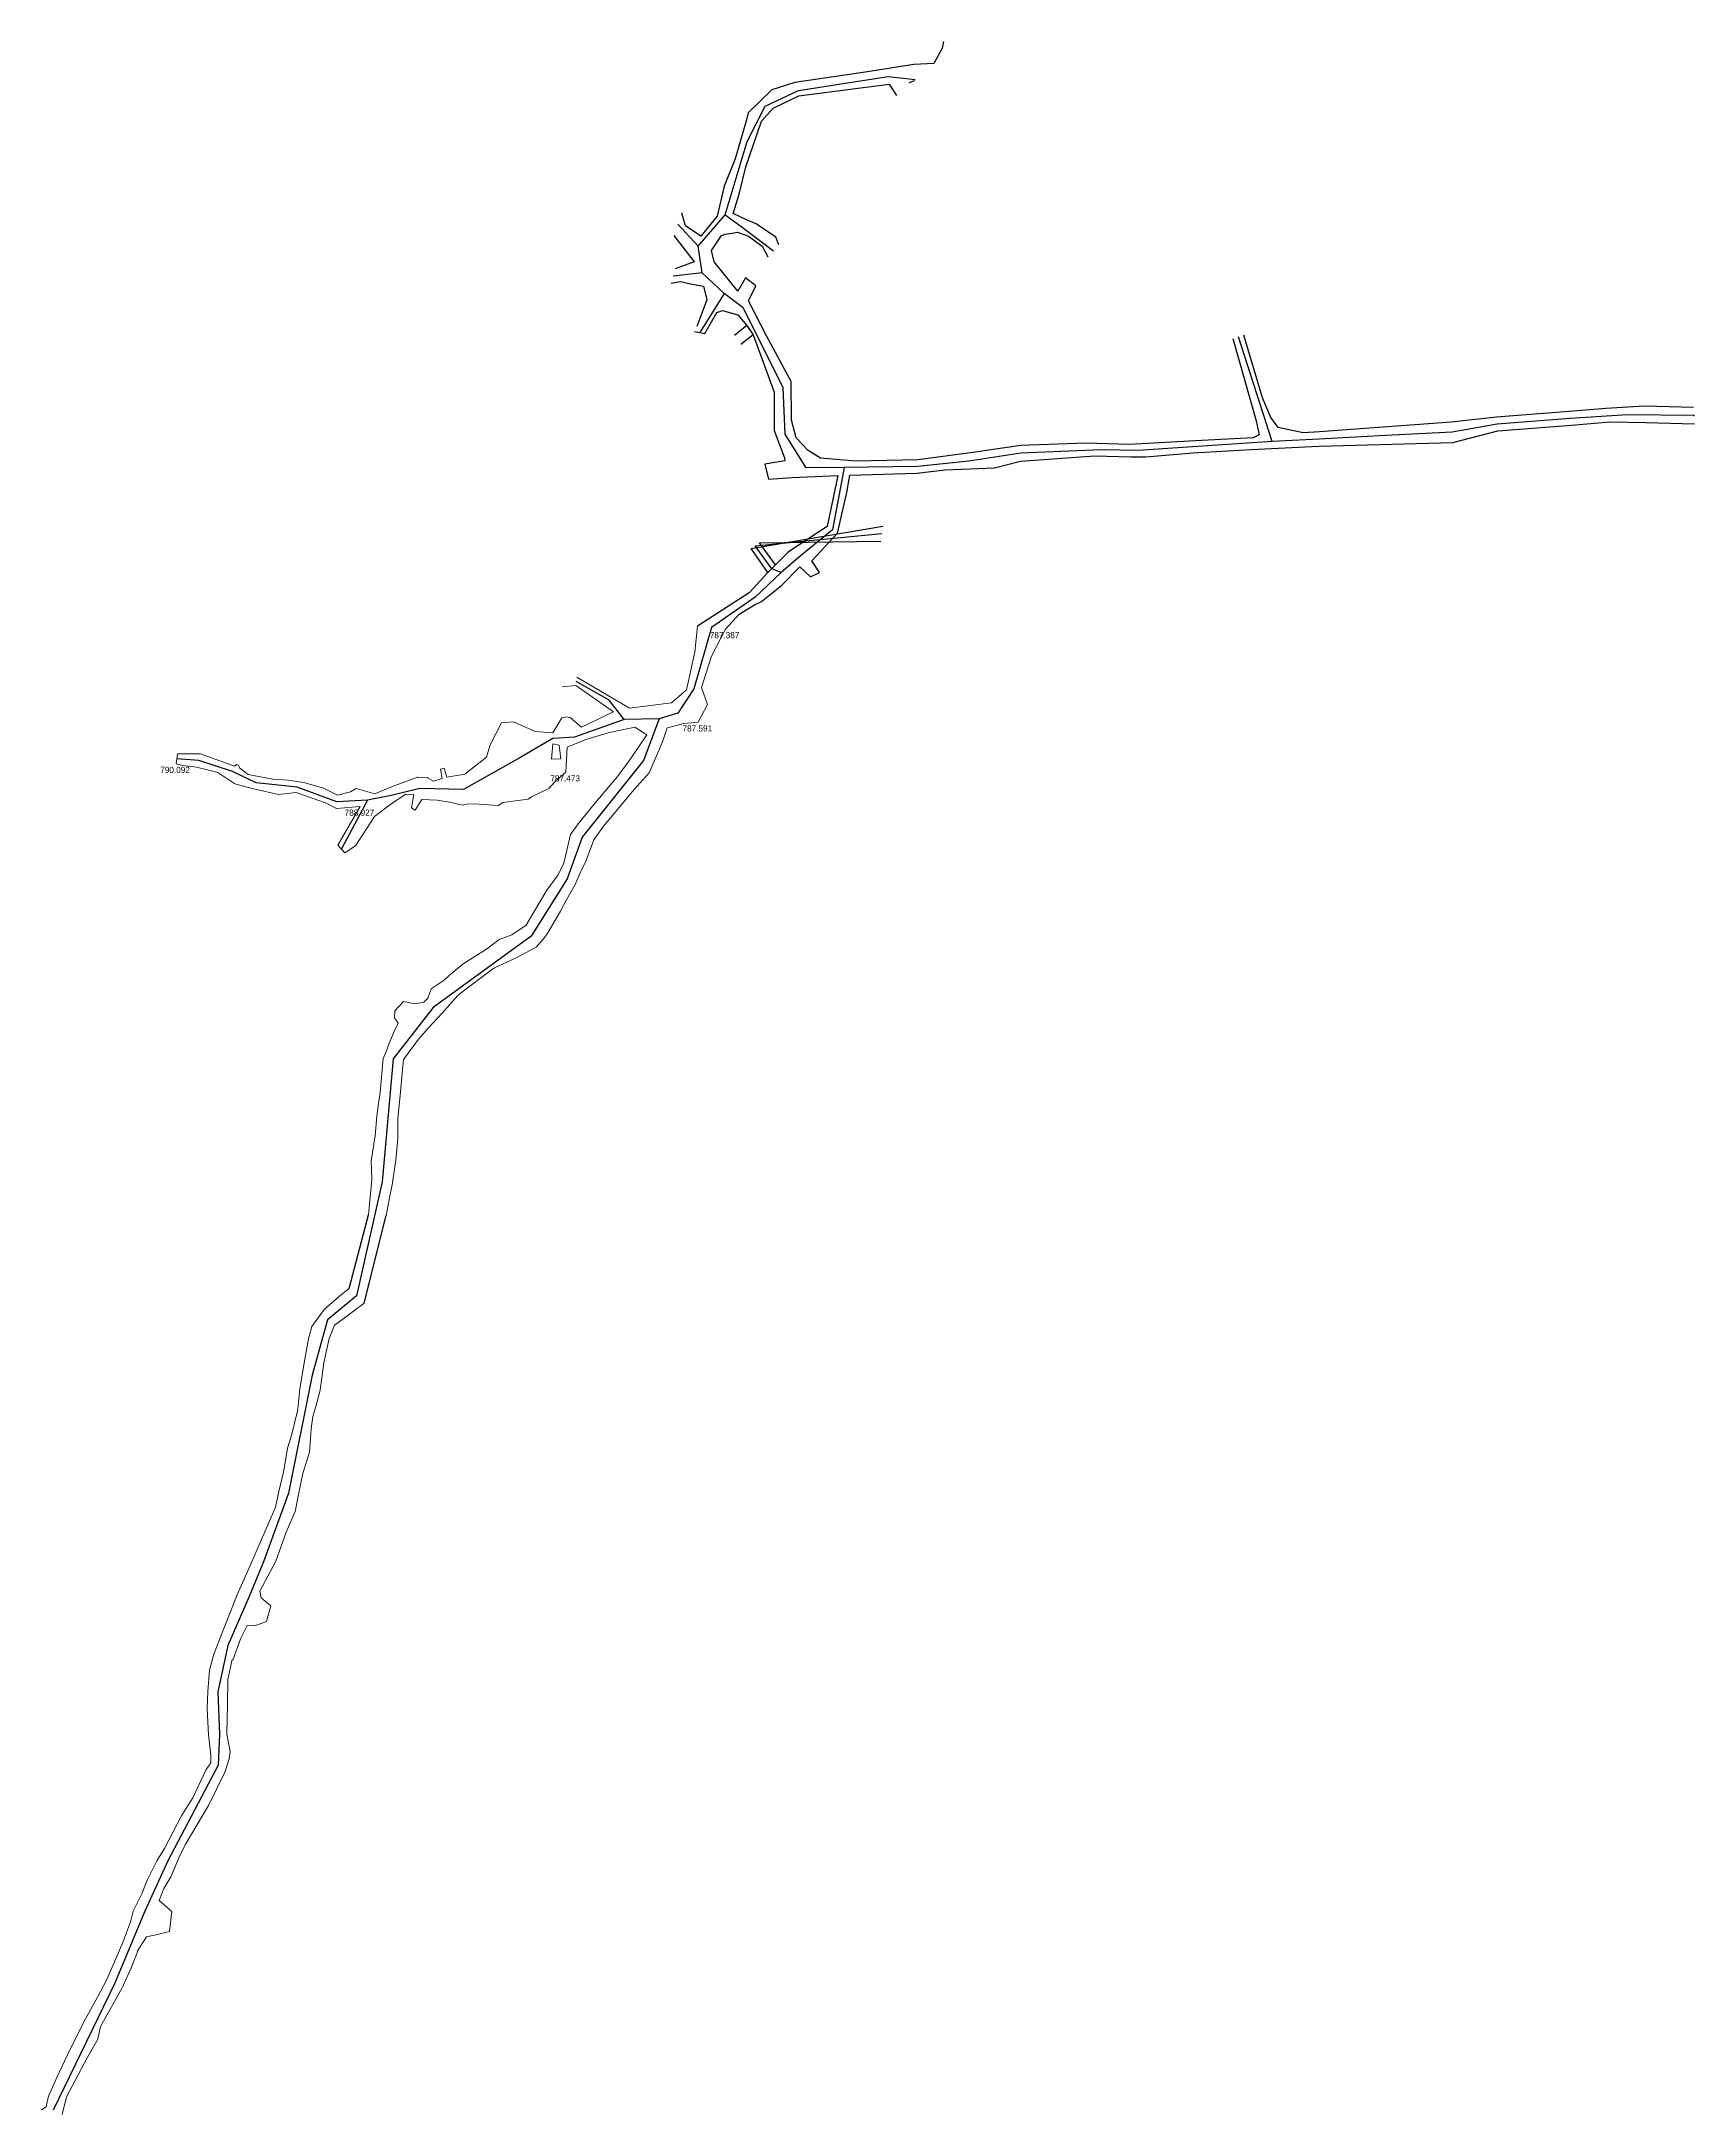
# Model space of a CAD drawing. Header units: metres. Extents: x 750637 to 750907, y 4169509 to 4169848.
import ezdxf

# ---------------------------------------------------------------- set-up
doc = ezdxf.new("R2010")
doc.units = ezdxf.units.M
doc.header["$MEASUREMENT"] = 0
for name, color, linetype in [('bahceli', 3, 'Continuous'), ('GEOFENCE', 5, 'Continuous'), ('INIT_COORD', 3, 'Continuous')]:
    doc.layers.add(name, color=color, linetype=linetype)

msp = doc.modelspace()

# ---------------------------------------------------------------- linework, layer by layer
at = {"layer": 'bahceli'}
for p, q in [((750784.51, 4169847.68, 789.02), (750784.31, 4169846.59, 789.06)), ((750779.64, 4169843.9, 788.62), (750771.01, 4169842.56, 788.91)), ((750782.95, 4169844.08, 788.71), (750779.64, 4169843.9, 788.62)), ((750784.31, 4169846.59, 789.06), (750782.95, 4169844.08, 788.71)), ((750760.26, 4169840.98, 788.62), (750756.47, 4169839.81, 788.4)), ((750771.01, 4169842.56, 788.91), (750760.26, 4169840.98, 788.62)), ((750760.9, 4169838.79, 788.66), (750771.83, 4169840.21, 788.62)), ((750771.83, 4169840.21, 788.62), (750775.62, 4169840.7, 788.79)), ((750775.62, 4169840.7, 788.79), (750776.83, 4169838.87, 788.77)), ((750778.9, 4169841, 788.86), (750779.85, 4169841.29, 788.74)), ((750756.47, 4169839.81, 788.4), (750752.6, 4169836.03, 788.12)), ((750754.82, 4169834.68, 788.05), (750756.69, 4169836.81, 788.25)), ((750756.69, 4169836.81, 788.25), (750760.9, 4169838.79, 788.66)), ((750752.36, 4169834.91, 788.39), (750750.52, 4169828.52, 788.24)), ((750752.22, 4169827.21, 788.18), (750754.82, 4169834.68, 788.05)), ((750752.6, 4169836.03, 788.12), (750752.36, 4169834.91, 788.39)), ((750750.52, 4169828.52, 788.24), (750748.68, 4169824.06, 787.87)), ((750751.13, 4169822.77, 788.05), (750752.22, 4169827.21, 788.18)), ((750748.68, 4169824.06, 787.87), (750747.58, 4169819.18, 787.65)), ((750742.41, 4169817.58, 787.71), (750741.79, 4169819.67, 787.86)), ((750750.19, 4169819.58, 787.77), (750751.13, 4169822.77, 788.05)), ((750744.92, 4169815.89, 787.6), (750742.41, 4169817.58, 787.71)), ((750747.58, 4169819.18, 787.65), (750744.92, 4169815.89, 787.6)), ((750748.86, 4169816.21, 787.78), (750750.01, 4169816.4, 787.81)), ((750750.01, 4169816.4, 787.81), (750750.89, 4169816.56, 787.71)), ((750752.37, 4169818.56, 787.74), (750750.19, 4169819.58, 787.77)), ((750750.89, 4169816.56, 787.71), (750752.68, 4169815.89, 787.74)), ((750753.94, 4169817.93, 787.8), (750752.37, 4169818.56, 787.74)), ((750757.16, 4169815.72, 787.95), (750753.94, 4169817.93, 787.8)), ((750740.51, 4169816.02, 789.38), (750743.82, 4169811.72, 787.59)), ((750746.63, 4169813.56, 787.58), (750748.27, 4169816.03, 787.63)), ((750747.08, 4169811.7, 787.77), (750746.63, 4169813.56, 787.58)), ((750748.27, 4169816.03, 787.63), (750748.86, 4169816.21, 787.78)), ((750752.68, 4169815.89, 787.74), (750754.89, 4169814.25, 787.69)), ((750754.89, 4169814.25, 787.69), (750755.86, 4169812.54, 788.05)), ((750757.61, 4169814.5, 787.95), (750757.16, 4169815.72, 787.95)), ((750743.82, 4169811.72, 787.59), (750740.72, 4169810.59, 786.82)), ((750750.93, 4169806.93, 787.23), (750747.08, 4169811.7, 787.77)), ((750740.05, 4169808.21, 786.76), (750741.59, 4169808.49, 787.45)), ((750741.59, 4169808.49, 787.45), (750743.19, 4169808.15, 787.53)), ((750743.19, 4169808.15, 787.53), (750745.33, 4169807.76, 787.73)), ((750745.33, 4169807.76, 787.73), (750745.87, 4169805.54, 787.28)), ((750752.21, 4169809.09, 787.23), (750750.93, 4169806.93, 787.23)), ((750753.89, 4169807.81, 787.23), (750752.21, 4169809.09, 787.23)), ((750752.7, 4169805.36, 787.25), (750753.89, 4169807.81, 787.23)), ((750745.87, 4169805.54, 787.28), (750744.22, 4169801.14, 787.65)), ((750745.54, 4169800.04, 787.65), (750747.51, 4169803.44, 787.4)), ((750747.51, 4169803.44, 787.4), (750748.43, 4169803.79, 787.62)), ((750748.43, 4169803.79, 787.62), (750750.94, 4169803.08, 787.32)), ((750750.94, 4169803.08, 787.32), (750752.41, 4169801.32, 787.04)), ((750755.64, 4169799.65, 787.31), (750752.7, 4169805.36, 787.25)), ((750743.88, 4169800.36, 787.65), (750745.54, 4169800.04, 787.65)), ((750752.41, 4169801.32, 787.04), (750750.39, 4169799.69, 787.16)), ((750753.42, 4169799.83, 787.04), (750751.41, 4169798.2, 787.16)), ((750752.41, 4169801.32, 787.04), (750753.42, 4169799.83, 787.11)), ((750753.42, 4169799.83, 787.11), (750756.89, 4169790.46, 786.88)), ((750759.66, 4169792.19, 787.21), (750755.64, 4169799.65, 787.31)), ((750836.55, 4169789.52, 784.6), (750833.55, 4169799.76, 782.78)), ((750831.73, 4169799.2, 782.91), (750835.56, 4169785.76, 785.04)), ((750756.89, 4169790.46, 786.88), (750756.89, 4169784.18, 787.23)), ((750759.72, 4169785.85, 787.07), (750759.66, 4169792.19, 787.21)), ((750837.91, 4169786.33, 785.3), (750836.55, 4169789.52, 784.6)), ((750760.46, 4169782.97, 787.03), (750759.72, 4169785.85, 787.07)), ((750839.13, 4169784.67, 785.38), (750837.91, 4169786.33, 785.3)), ((750874.77, 4169786.35, 785.13), (750867.38, 4169785.56, 785.17)), ((750886.61, 4169787.27, 785.05), (750874.77, 4169786.35, 785.13)), ((750892.63, 4169787.8, 784.87), (750886.61, 4169787.27, 785.05)), ((750898.91, 4169788.15, 784.68), (750892.63, 4169787.8, 784.87)), ((750906.89, 4169787.95, 783.08), (750898.91, 4169788.15, 784.68)), ((750756.89, 4169784.18, 787.23), (750758.53, 4169779.75, 786.77)), ((750762.4, 4169780.91, 786.9), (750760.46, 4169782.97, 787.03)), ((750825.61, 4169782.48, 785.46), (750814.87, 4169781.88, 785.65)), ((750835.02, 4169783.02, 785.39), (750825.61, 4169782.48, 785.46)), ((750836.03, 4169783.48, 785.26), (750835.02, 4169783.02, 785.39)), ((750835.56, 4169785.76, 785.04), (750836.03, 4169783.48, 785.26)), ((750843.19, 4169783.82, 785.29), (750839.13, 4169784.67, 785.38)), ((750845.9, 4169783.95, 785.33), (750843.19, 4169783.82, 785.29)), ((750867.38, 4169785.56, 785.17), (750845.9, 4169783.95, 785.33)), ((750867.62, 4169782.24, 785.17), (750875, 4169784.11, 785.03)), ((750875, 4169784.11, 785.03), (750887.01, 4169785.05, 784.91)), ((750887.01, 4169785.05, 784.91), (750893.27, 4169785.6, 784.76)), ((750893.27, 4169785.6, 784.76), (750899.1, 4169785.49, 784.68)), ((750899.1, 4169785.49, 784.68), (750907.09, 4169785.28, 783.08)), ((750758.6, 4169779.23, 786.75), (750755.34, 4169778.68, 786.77)), ((750758.53, 4169779.75, 786.77), (750758.6, 4169779.23, 786.75)), ((750764.41, 4169779.67, 786.47), (750762.4, 4169780.91, 786.9)), ((750770.24, 4169779.16, 786.48), (750764.41, 4169779.67, 786.47)), ((750780.31, 4169779.43, 786.21), (750770.24, 4169779.16, 786.48)), ((750788.92, 4169780.52, 786.03), (750780.31, 4169779.43, 786.21)), ((750797.14, 4169781.72, 786.19), (750788.92, 4169780.52, 786.03)), ((750792.85, 4169778.11, 785.98), (750797.05, 4169779.21, 786.1)), ((750797.05, 4169779.21, 786.1), (750809.23, 4169780.03, 785.67)), ((750807.73, 4169782.15, 785.88), (750797.14, 4169781.72, 786.19)), ((750814.87, 4169781.88, 785.65), (750807.73, 4169782.15, 785.88)), ((750809.23, 4169780.03, 785.67), (750815.1, 4169779.87, 785.65)), ((750815.1, 4169779.87, 785.65), (750817.54, 4169779.92, 785.59)), ((750817.54, 4169779.92, 785.59), (750825.22, 4169780.52, 785.38)), ((750825.22, 4169780.52, 785.38), (750834.73, 4169781.09, 785.26)), ((750834.73, 4169781.09, 785.26), (750845.74, 4169781.64, 785.16)), ((750845.74, 4169781.64, 785.16), (750867.62, 4169782.24, 785.17)), ((750755.34, 4169778.68, 786.77), (750755.92, 4169776.26, 786.75)), ((750755.92, 4169776.26, 786.75), (750759.77, 4169776.51, 786.75)), ((750759.77, 4169776.51, 786.75), (750767.27, 4169776.86, 786.44)), ((750767.27, 4169776.86, 786.44), (750765.53, 4169768.53, 786.72)), ((750768.74, 4169774.08, 786.6), (750769.2, 4169776.89, 786.48)), ((750769.26, 4169776.89, 786.5), (750780.17, 4169777.22, 786.29)), ((750780.17, 4169777.22, 786.29), (750784.73, 4169777.75, 786.05)), ((750784.73, 4169777.75, 786.05), (750792.85, 4169778.11, 785.98)), ((750767.22, 4169767.46, 787.27), (750768.74, 4169774.08, 786.6)), ((750753.1, 4169764.92, 795.45), (750774.58, 4169768.57, 822.61)), ((750754.47, 4169765.86, 795.45), (750774.29, 4169766.15, 822.84)), ((750757.1, 4169762.28, 787.18), (750754.47, 4169765.86, 795.45)), ((750765.53, 4169768.53, 786.72), (750759.19, 4169764.4, 787.03)), ((750763.04, 4169762.92, 787.06), (750767.22, 4169767.46, 787.27)), ((750755.82, 4169761.01, 787.19), (750753.1, 4169764.92, 795.45)), ((750757.1, 4169762.28, 787.18), (750755.82, 4169761.01, 787.19)), ((750759.19, 4169764.4, 787.03), (750757.1, 4169762.28, 787.18)), ((750764.25, 4169760.99, 787.06), (750763.04, 4169762.92, 787.06)), ((750755.82, 4169761.01, 787.19), (750752.79, 4169757.67, 787.01)), ((750754.79, 4169756.29, 788.52), (750758.05, 4169758.91, 787.55)), ((750758.05, 4169758.91, 787.55), (750761.07, 4169761.94, 786.99)), ((750761.07, 4169761.94, 786.99), (750762.82, 4169760.3, 787.06)), ((750762.82, 4169760.3, 787.06), (750764.25, 4169760.99, 787.06)), ((750751.15, 4169754.2, 786.99), (750753.64, 4169755.76, 786.73)), ((750753.64, 4169755.76, 786.73), (750754.79, 4169756.29, 788.52))]:
    msp.add_line(p, q, dxfattribs=at)
at = {"layer": 'bahceli', "linetype": 'Continuous'}
for p, q in [((750752.79, 4169757.67, 787.01), (750744.38, 4169752.28, 787.29)), ((750687.48, 4169644.17, 805.53), (750690.65, 4169656.19, 804.2)), ((750689.96, 4169641.79, 805.33), (750693.55, 4169656.06, 804.2))]:
    msp.add_line(p, q, dxfattribs=at)
at = {"layer": 'bahceli', "lineweight": 0}
for p, q in [((750744.38, 4169752.28, 787.29), (750743.91, 4169748.04, 787.36)), ((750748.92, 4169751.78, 787.39), (750751.15, 4169754.2, 786.99)), ((750746.64, 4169747.37, 787.44), (750748.92, 4169751.78, 787.39)), ((750743.91, 4169748.04, 787.36), (750742.54, 4169741.84, 787.27)), ((750745.01, 4169742.25, 787.37), (750746.64, 4169747.37, 787.44)), ((750722.26, 4169742.37, 782.71), (750724.5, 4169742.59, 787.91)), ((750724.5, 4169742.59, 787.91), (750730.67, 4169738.26, 787.69)), ((750733.25, 4169738.88, 787.61), (750724.64, 4169743.91, 788.08)), ((750742.54, 4169741.84, 787.27), (750740.11, 4169739.74, 787.31)), ((750746, 4169739.46, 788.45), (750745.01, 4169742.25, 787.37)), ((750740.11, 4169739.74, 787.31), (750733.25, 4169738.88, 787.61)), ((750744.47, 4169736.57, 787.59), (750746, 4169739.46, 788.45)), ((750712.36, 4169736.46, 787.43), (750710.52, 4169732.9, 787.34)), ((750714.3, 4169736.65, 787.49), (750712.36, 4169736.46, 787.43)), ((750717.85, 4169735.08, 787.7), (750714.3, 4169736.65, 787.49)), ((750720.75, 4169734.84, 787.79), (750717.85, 4169735.08, 787.7)), ((750722.2, 4169737.29, 787.53), (750720.75, 4169734.84, 787.79)), ((750722.85, 4169737.47, 787.53), (750722.2, 4169737.29, 787.53)), ((750723.55, 4169737.35, 787.53), (750722.85, 4169737.47, 787.53)), ((750725.41, 4169735.8, 787.73), (750723.55, 4169737.35, 787.53)), ((750730.67, 4169738.26, 787.69), (750725.41, 4169735.8, 787.73)), ((750729.78, 4169734.87, 787.91), (750734.13, 4169735.78, 787.66)), ((750734.13, 4169735.78, 787.66), (750736.1, 4169734.53, 787.53)), ((750738.66, 4169733.38, 787.59), (750739.43, 4169735.67, 787.45)), ((750739.43, 4169735.67, 787.45), (750742.15, 4169736.38, 787.05)), ((750742.15, 4169736.38, 787.05), (750744.47, 4169736.57, 787.59)), ((750710.52, 4169732.9, 787.34), (750709.92, 4169730.9, 787.03)), ((750720.76, 4169733.03, 787.79), (750720.54, 4169730.54, 787.52)), ((750721.76, 4169732.82, 787.79), (750720.76, 4169733.03, 787.79)), ((750722.03, 4169730.63, 787.79), (750721.76, 4169732.82, 787.79)), ((750722.89, 4169728.42, 787.47), (750723.1, 4169732.52, 787.96)), ((750723.1, 4169732.52, 787.96), (750726.13, 4169733.78, 787.73)), ((750726.13, 4169733.78, 787.73), (750729.78, 4169734.87, 787.91)), ((750736.1, 4169734.53, 787.53), (750733.19, 4169730.28, 788.28)), ((750736.44, 4169728.32, 788.45), (750738.66, 4169733.38, 787.59)), ((750659.48, 4169731.42, 790.09), (750659.24, 4169729.8, 790.09)), ((750659.24, 4169729.8, 790.09), (750660.34, 4169729.54, 790.46)), ((750660.55, 4169731.41, 790.46), (750659.48, 4169731.42, 790.09)), ((750660.34, 4169729.54, 790.46), (750662.57, 4169729.26, 790.26)), ((750663.24, 4169731.41, 790.26), (750660.55, 4169731.41, 790.46)), ((750662.57, 4169729.26, 790.26), (750666.07, 4169728.39, 789.84)), ((750668.76, 4169729.41, 790.02), (750663.24, 4169731.41, 790.26)), ((750666.07, 4169728.39, 789.84), (750668.85, 4169726.5, 789.82)), ((750669.18, 4169729.68, 789.81), (750668.76, 4169729.41, 790.02)), ((750669.43, 4169729.59, 789.81), (750669.18, 4169729.68, 789.81)), ((750669.64, 4169729.07, 789.81), (750669.43, 4169729.59, 789.81)), ((750671.01, 4169728.07, 789.78), (750669.64, 4169729.07, 789.81)), ((750703.01, 4169729.1, 788.87), (750702.39, 4169728.94, 788.87)), ((750702.39, 4169728.94, 788.87), (750702.69, 4169727.41, 788.87)), ((750703.44, 4169727.63, 788.87), (750703.01, 4169729.1, 788.87)), ((750709.92, 4169730.9, 787.03), (750706.36, 4169728.11, 787.29)), ((750720.54, 4169730.54, 787.52), (750722.03, 4169730.63, 787.79)), ((750721, 4169726.78, 787.11), (750722.89, 4169728.42, 787.47)), ((750733.19, 4169730.28, 788.28), (750731.3, 4169727.74, 789.17)), ((750734.01, 4169725.59, 789.22), (750736.44, 4169728.32, 788.45)), ((750668.85, 4169726.5, 789.82), (750671.66, 4169725.74, 789.62)), ((750675.03, 4169727.26, 789.64), (750671.01, 4169728.07, 789.78)), ((750671.66, 4169725.74, 789.62), (750675.99, 4169724.79, 789.69)), ((750677.54, 4169727.11, 789.65), (750675.03, 4169727.26, 789.64)), ((750675.99, 4169724.79, 789.69), (750678.87, 4169725.11, 789.24)), ((750680.09, 4169726.76, 789.45), (750677.54, 4169727.11, 789.65)), ((750678.87, 4169725.11, 789.24), (750683.65, 4169723.4, 788.95)), ((750683.33, 4169725.8, 789.44), (750680.09, 4169726.76, 789.45)), ((750685.61, 4169724.68, 788.93), (750683.33, 4169725.8, 789.44)), ((750687.72, 4169725.24, 788.93), (750685.61, 4169724.68, 788.93)), ((750688.62, 4169725.76, 789.04), (750687.72, 4169725.24, 788.93)), ((750691.68, 4169724.88, 788.93), (750688.62, 4169725.76, 789.04)), ((750694.15, 4169725.9, 788.87), (750691.68, 4169724.88, 788.93)), ((750698.68, 4169727.6, 788.96), (750694.15, 4169725.9, 788.87)), ((750700.3, 4169727.51, 789.02), (750698.68, 4169727.6, 788.96)), ((750701.32, 4169726.95, 789.02), (750700.3, 4169727.51, 789.02)), ((750702.69, 4169727.41, 788.87), (750701.32, 4169726.95, 789.02)), ((750706.36, 4169728.11, 787.29), (750703.44, 4169727.63, 788.87)), ((750717.28, 4169724.38, 786.94), (750720.09, 4169725.75, 786.84)), ((750720.09, 4169725.75, 786.84), (750721, 4169726.78, 787.11)), ((750731.3, 4169727.74, 789.17), (750727.51, 4169723.22, 790.4)), ((750730.15, 4169720.97, 790.67), (750734.01, 4169725.59, 789.22)), ((750683.65, 4169723.4, 788.95), (750685.41, 4169722.5, 788.99)), ((750685.41, 4169722.5, 788.99), (750689.32, 4169722.83, 788.93)), ((750689.32, 4169722.83, 788.93), (750685.64, 4169716.54, 789.08)), ((750691.62, 4169721.19, 789.28), (750694.54, 4169723.35, 788.68)), ((750694.54, 4169723.35, 788.68), (750696.77, 4169724.83, 788.57)), ((750696.77, 4169724.83, 788.57), (750698.08, 4169724.79, 788.88)), ((750698.08, 4169724.79, 788.88), (750697.66, 4169722.62, 789.72)), ((750697.66, 4169722.62, 789.72), (750698.29, 4169722.25, 789.7)), ((750698.29, 4169722.25, 789.7), (750699.34, 4169723.95, 789.27)), ((750699.34, 4169723.95, 789.27), (750701.86, 4169723.86, 788.7)), ((750701.86, 4169723.86, 788.7), (750703.9, 4169723.53, 788.88)), ((750703.9, 4169723.53, 788.88), (750705.99, 4169723.07, 787.48)), ((750705.99, 4169723.07, 787.48), (750706.64, 4169723.2, 787.59)), ((750706.64, 4169723.2, 787.59), (750707.85, 4169723.27, 787.03)), ((750707.85, 4169723.27, 787.03), (750711.81, 4169722.99, 786.81)), ((750711.81, 4169722.99, 786.81), (750712.6, 4169723.46, 786.97)), ((750712.6, 4169723.46, 786.97), (750716.7, 4169724.04, 786.54)), ((750716.7, 4169724.04, 786.54), (750717.28, 4169724.38, 786.94)), ((750727.51, 4169723.22, 790.4), (750724.85, 4169719.97, 791.82)), ((750688.56, 4169716.42, 789.08), (750691.62, 4169721.19, 789.28)), ((750723.65, 4169718.27, 792.06), (750722.56, 4169713.58, 792.44)), ((750724.85, 4169719.97, 791.82), (750723.65, 4169718.27, 792.06)), ((750727.44, 4169717.41, 791.63), (750729, 4169719.6, 791.01)), ((750729, 4169719.6, 791.01), (750730.15, 4169720.97, 790.67)), ((750685.64, 4169716.54, 789.08), (750686.81, 4169715.25, 789.22)), ((750686.81, 4169715.25, 789.22), (750688.56, 4169716.42, 789.08)), ((750726.1, 4169713.74, 792.32), (750727.44, 4169717.41, 791.63)), ((750721.62, 4169711.67, 793.5), (750719.76, 4169709.16, 794.16)), ((750722.56, 4169713.58, 792.44), (750721.62, 4169711.67, 793.5)), ((750724.35, 4169709.99, 793.5), (750725.5, 4169712.62, 792.67)), ((750725.5, 4169712.62, 792.67), (750726.1, 4169713.74, 792.32)), ((750719.76, 4169709.16, 794.16), (750718.59, 4169707.17, 794.34)), ((750723.01, 4169707.7, 794.1), (750724.35, 4169709.99, 793.5)), ((750718.59, 4169707.17, 794.34), (750716.41, 4169703.44, 794.6)), ((750719.92, 4169702.18, 794.6), (750722.02, 4169705.73, 794.34)), ((750722.02, 4169705.73, 794.34), (750723.01, 4169707.7, 794.1)), ((750714.05, 4169701.87, 795.92), (750711.97, 4169701.14, 796.46)), ((750716.41, 4169703.44, 794.6), (750714.05, 4169701.87, 795.92)), ((750718.02, 4169699.89, 795.68), (750719.2, 4169701.21, 795.3)), ((750719.2, 4169701.21, 795.3), (750719.92, 4169702.18, 794.6)), ((750709.91, 4169699.54, 797.16), (750706.11, 4169697.13, 797.8)), ((750711.97, 4169701.14, 796.46), (750709.91, 4169699.54, 797.16)), ((750711.11, 4169696.43, 797.22), (750714.63, 4169698.06, 796.57)), ((750714.63, 4169698.06, 796.57), (750718.02, 4169699.89, 795.68)), ((750702.98, 4169694.48, 798.71), (750700.87, 4169693.07, 798.87)), ((750703.81, 4169695.24, 798.54), (750702.98, 4169694.48, 798.71)), ((750706.11, 4169697.13, 797.8), (750703.81, 4169695.24, 798.54)), ((750705.88, 4169692.54, 798.54), (750711.11, 4169696.43, 797.22)), ((750700.34, 4169691.54, 799.25), (750699.7, 4169690.91, 799.66)), ((750700.87, 4169693.07, 798.87), (750700.34, 4169691.54, 799.25)), ((750702.69, 4169689.11, 799.25), (750705.18, 4169691.95, 798.97)), ((750705.18, 4169691.95, 798.97), (750705.88, 4169692.54, 798.54)), ((750694.93, 4169689.45, 799.5), (750694.9, 4169688.36, 799.5)), ((750694.9, 4169688.36, 799.5), (750695.5, 4169687.48, 799.5)), ((750696.38, 4169690.98, 799.5), (750694.93, 4169689.45, 799.5)), ((750698.22, 4169690.64, 799.5), (750696.38, 4169690.98, 799.5)), ((750699.7, 4169690.91, 799.66), (750698.22, 4169690.64, 799.5)), ((750700.46, 4169686.68, 799.8), (750702.69, 4169689.11, 799.25)), ((750694.8, 4169685.98, 799.5), (750693.87, 4169683.75, 799.5)), ((750695.5, 4169687.48, 799.5), (750694.8, 4169685.98, 799.5)), ((750696.36, 4169681.56, 799.5), (750698.83, 4169684.86, 799.5)), ((750698.83, 4169684.86, 799.5), (750700.46, 4169686.68, 799.8)), ((750693.05, 4169681.69, 799.5), (750692.56, 4169676.16, 801.34)), ((750693.68, 4169683.24, 799.5), (750693.05, 4169681.69, 799.5)), ((750693.87, 4169683.75, 799.5), (750693.68, 4169683.24, 799.5)), ((750696.18, 4169679.89, 799.5), (750696.36, 4169681.56, 799.5)), ((750695.83, 4169675.67, 801.56), (750696.18, 4169679.89, 799.5)), ((750692.36, 4169674.74, 801.56), (750692.01, 4169672.26, 801.81)), ((750692.56, 4169676.16, 801.34), (750692.36, 4169674.74, 801.56)), ((750695.43, 4169671.89, 801.8), (750695.83, 4169675.67, 801.56)), ((750692.01, 4169672.26, 801.81), (750691.75, 4169669.1, 802.1)), ((750695.44, 4169668.63, 802.1), (750695.43, 4169671.89, 801.8)), ((750691.75, 4169669.1, 802.1), (750691.08, 4169664.98, 803.1)), ((750695.13, 4169665.09, 803.13), (750695.44, 4169668.63, 802.1)), ((750691.08, 4169664.98, 803.1), (750691.2, 4169662.01, 803.78)), ((750694.52, 4169661.08, 803.66), (750695.13, 4169665.09, 803.13)), ((750691.2, 4169662.01, 803.78), (750691, 4169659.59, 803.5)), ((750694.52, 4169661.08, 803.66), (750694.21, 4169659.48, 803.5)), ((750691, 4169659.59, 803.5), (750690.65, 4169656.19, 804.2)), ((750693.55, 4169656.06, 804.2), (750694.21, 4169659.48, 803.5)), ((750687.48, 4169644.17, 805.53), (750685.95, 4169642.96, 805.32)), ((750683.42, 4169640.71, 805.52), (750681.39, 4169637.94, 805.54)), ((750685.95, 4169642.96, 805.32), (750683.42, 4169640.71, 805.52)), ((750686.7, 4169639.34, 805.63), (750689.96, 4169641.79, 805.33)), ((750681.39, 4169637.94, 805.54), (750680.88, 4169635.97, 805.35)), ((750684.21, 4169636.01, 805.35), (750685.09, 4169638.19, 805.42)), ((750685.09, 4169638.19, 805.42), (750686.7, 4169639.34, 805.63)), ((750680.88, 4169635.97, 805.35), (750680.29, 4169632.64, 805.68)), ((750683.37, 4169632.05, 805.51), (750684.21, 4169636.01, 805.35)), ((750680.29, 4169632.64, 805.68), (750679.47, 4169627.81, 805.51)), ((750682.77, 4169627.55, 805.48), (750683.37, 4169632.05, 805.51)), ((750679.47, 4169627.81, 805.51), (750679.07, 4169623.97, 805.43)), ((750682.06, 4169624.91, 805.47), (750682.77, 4169627.55, 805.48)), ((750679.03, 4169623.95, 805.71), (750678.08, 4169620.16, 805.65)), ((750681.59, 4169623.26, 805.64), (750682.06, 4169624.91, 805.47)), ((750678.08, 4169620.16, 805.65), (750677.44, 4169618.09, 805.8)), ((750681, 4169617.43, 805.8), (750681.31, 4169621.24, 805.74)), ((750681.31, 4169621.24, 805.74), (750681.59, 4169623.26, 805.64)), ((750677.44, 4169618.09, 805.8), (750676.81, 4169614.43, 806.01)), ((750679.93, 4169613.94, 806), (750681, 4169617.43, 805.8)), ((750676.81, 4169614.43, 806.01), (750676.03, 4169611.02, 807)), ((750679.21, 4169610.54, 806.73), (750679.93, 4169613.94, 806)), ((750676.03, 4169611.02, 807), (750675.48, 4169608.46, 807.26)), ((750678.66, 4169607.77, 807.07), (750679.21, 4169610.54, 806.73)), ((750675.48, 4169608.46, 807.26), (750674.27, 4169605.7, 807.98)), ((750677.23, 4169604.38, 807.86), (750678.66, 4169607.77, 807.07)), ((750674.27, 4169605.7, 807.98), (750671.55, 4169599.43, 808.5)), ((750675.52, 4169599.66, 808.75), (750677.23, 4169604.38, 807.86)), ((750671.55, 4169599.43, 808.5), (750669.22, 4169594.14, 808.7)), ((750672.93, 4169594.76, 808.75), (750675.52, 4169599.66, 808.75)), ((750669.22, 4169594.14, 808.7), (750667.05, 4169588.68, 809.43)), ((750673.13, 4169593.67, 808.75), (750672.93, 4169594.76, 808.75)), ((750674.71, 4169592.38, 808.75), (750673.13, 4169593.67, 808.75)), ((750672.1, 4169589.13, 808.75), (750674.03, 4169589.82, 808.75)), ((750674.03, 4169589.82, 808.75), (750674.71, 4169592.38, 808.75)), ((750667.05, 4169588.68, 809.43), (750665.4, 4169584.46, 810.44)), ((750668.5, 4169583.51, 811.01), (750669.78, 4169587, 809.43)), ((750669.78, 4169587, 809.43), (750670.86, 4169589.15, 809.36)), ((750670.86, 4169589.15, 809.36), (750672.1, 4169589.13, 808.75)), ((750665.4, 4169584.46, 810.44), (750664.73, 4169581.88, 810.74)), ((750667.7, 4169580.35, 811.07), (750668.4, 4169583.61, 810.47)), ((750664.73, 4169581.88, 810.74), (750664.41, 4169578.41, 811.53)), ((750667.64, 4169576.26, 811.95), (750667.7, 4169580.35, 811.07)), ((750664.41, 4169578.41, 811.53), (750664.33, 4169575.55, 812.06)), ((750667.56, 4169571.45, 812.85), (750667.64, 4169576.26, 811.95)), ((750664.33, 4169575.55, 812.06), (750664.56, 4169571.32, 812.85)), ((750664.56, 4169571.32, 812.85), (750664.94, 4169568.03, 815.11)), ((750668.1, 4169568.6, 815.31), (750667.56, 4169571.45, 812.85)), ((750664.91, 4169566.74, 813.5), (750664.16, 4169565.65, 813.7)), ((750664.94, 4169568.03, 815.11), (750664.91, 4169566.75, 813.99)), ((750667.15, 4169565.07, 813.57), (750667.89, 4169567.41, 815.43)), ((750667.89, 4169567.41, 815.43), (750668.1, 4169568.6, 815.31)), ((750664.16, 4169565.65, 813.7), (750661.97, 4169561.04, 814.87)), ((750664.53, 4169559.81, 814.94), (750667.28, 4169565.33, 813.5)), ((750661.97, 4169561.04, 814.87), (750660.17, 4169558.22, 815.35)), ((750660.73, 4169553.39, 816.05), (750664.53, 4169559.81, 814.94)), ((750660.17, 4169558.22, 815.35), (750657.38, 4169552.77, 816.84)), ((750657.38, 4169552.77, 816.84), (750656.1, 4169550.75, 816.97)), ((750659.76, 4169551.34, 816.7), (750660.73, 4169553.39, 816.05)), ((750656.1, 4169550.75, 816.97), (750654.55, 4169547.57, 817.98)), ((750658.38, 4169548.12, 817.31), (750659.76, 4169551.34, 816.7)), ((750654.55, 4169547.57, 817.98), (750653.66, 4169545.39, 818)), ((750656.47, 4169544.27, 818.23), (750657.23, 4169546.22, 817.98)), ((750657.23, 4169546.22, 817.98), (750658.38, 4169548.12, 817.31)), ((750652.27, 4169542.56, 818.15), (750651.8, 4169540.8, 818.32)), ((750653.66, 4169545.39, 818), (750652.27, 4169542.56, 818.15)), ((750658.55, 4169542.46, 818.68), (750656.47, 4169544.27, 818.23)), ((750658.2, 4169539.22, 818.43), (750658.55, 4169542.46, 818.68)), ((750651.8, 4169540.8, 818.32), (750650.48, 4169537.29, 818.74)), ((750656.24, 4169538.73, 818.15), (750658.2, 4169539.22, 818.43)), ((750650.48, 4169537.29, 818.74), (750649.54, 4169535.02, 819.21)), ((750651.97, 4169533.4, 819.12), (750652.96, 4169535.9, 819.17)), ((750652.9, 4169535.93, 818.84), (750654.42, 4169538.36, 818.73)), ((750654.42, 4169538.36, 818.73), (750656.24, 4169538.73, 818.15)), ((750649.54, 4169535.02, 819.21), (750647.96, 4169531.37, 820.08)), ((750650.48, 4169530.11, 820.39), (750651.97, 4169533.4, 819.12)), ((750647.96, 4169531.37, 820.08), (750646.4, 4169528.52, 820.63)), ((750646.94, 4169523.71, 821.28), (750650.46, 4169530.03, 820.11)), ((750646.4, 4169528.52, 820.63), (750644.45, 4169524.95, 821.4)), ((750644.45, 4169524.95, 821.4), (750641.92, 4169519.91, 822.3)), ((750646.48, 4169521.65, 821.67), (750646.94, 4169523.71, 821.28)), ((750641.92, 4169519.91, 822.3), (750639.73, 4169515.27, 822.79)), ((750642.79, 4169514.9, 822.79), (750644.74, 4169518.58, 822.3)), ((750644.74, 4169518.58, 822.3), (750646.48, 4169521.65, 821.67)), ((750639.73, 4169515.27, 822.79), (750638.41, 4169512.37, 822.79)), ((750638.41, 4169512.37, 822.79), (750638.07, 4169510.59, 822.87)), ((750640.64, 4169509.35, 822.87), (750641.34, 4169512.21, 822.79)), ((750641.34, 4169512.21, 822.79), (750642.79, 4169514.9, 822.79)), ((750638.07, 4169510.59, 822.87), (750637.28, 4169510.1, 822.97))]:
    msp.add_line(p, q, dxfattribs=at)
for p in [(750698.68, 4169727.6, 788.96), (750700.3, 4169727.51, 789.02)]:
    msp.add_point(p, dxfattribs=at)
at = {"layer": 'GEOFENCE', "linetype": 'Continuous'}
for p, q in [((750760.86, 4169839.7, 788.66), (750775.48, 4169841.96, 788.78)), ((750775.48, 4169841.96, 788.78), (750779.89, 4169841.48, 788.74)), ((750752.48, 4169831.33, 788.22), (750755.42, 4169837.15, 788.23)), ((750755.42, 4169837.15, 788.23), (750760.86, 4169839.7, 788.66)), ((750748.89, 4169819.38, 787.71), (750752.48, 4169831.33, 788.22)), ((750744.45, 4169814.27, 788.1), (750741.15, 4169817.84, 788.62)), ((750744.45, 4169814.27, 788.1), (750748.89, 4169819.38, 787.71)), ((750748.89, 4169819.38, 787.71), (750751.41, 4169817.52, 787.75)), ((750751.41, 4169817.52, 787.75), (750756.74, 4169813.52, 788)), ((750745.14, 4169809.93, 787.65), (750744.45, 4169814.27, 788.1)), ((750745.14, 4169809.93, 787.65), (750740.38, 4169809.4, 786.79)), ((750748.71, 4169806.55, 787.56), (750745.14, 4169809.93, 787.65)), ((750748.71, 4169806.55, 787.56), (750744.71, 4169800.2, 787.65)), ((750751.82, 4169804.22, 787.29), (750748.71, 4169806.55, 787.56)), ((750758.32, 4169791.23, 787.04), (750751.82, 4169804.22, 787.29)), ((750838.13, 4169782.42, 785.24), (750832.64, 4169799.48, 782.85)), ((750758.68, 4169783.57, 787.13), (750758.32, 4169791.23, 787.04)), ((750886.81, 4169786.16, 784.98), (750874.88, 4169785.23, 785.08)), ((750896.12, 4169786.77, 784.75), (750886.81, 4169786.16, 784.98)), ((750906.99, 4169786.62, 783.08), (750896.12, 4169786.77, 784.75)), ((750762.09, 4169778.09, 786.61), (750758.68, 4169783.57, 787.13)), ((750838.13, 4169782.42, 785.24), (750816.26, 4169780.93, 785.62)), ((750845.82, 4169782.79, 785.25), (750838.13, 4169782.42, 785.24)), ((750856.66, 4169783.35, 785.21), (750845.82, 4169782.79, 785.25)), ((750867.5, 4169783.9, 785.17), (750856.66, 4169783.35, 785.21)), ((750874.88, 4169785.23, 785.08), (750867.5, 4169783.9, 785.17)), ((750788.63, 4169779.2, 786.03), (750780.24, 4169778.33, 786.25)), ((750797.1, 4169780.47, 786.14), (750788.63, 4169779.2, 786.03)), ((750810.27, 4169781.02, 785.72), (750797.1, 4169780.47, 786.14)), ((750816.26, 4169780.93, 785.62), (750810.27, 4169781.02, 785.72)), ((750768.29, 4169778.15, 786.49), (750762.09, 4169778.09, 786.61)), ((750768.29, 4169778.15, 786.49), (750766.38, 4169768, 786.99)), ((750780.24, 4169778.33, 786.25), (750768.29, 4169778.15, 786.49)), ((750753.79, 4169765.39, 795.45), (750774.44, 4169767.36, 822.72)), ((750766.38, 4169768, 786.99), (750761.11, 4169763.66, 787.04)), ((750756.46, 4169761.64, 787.18), (750753.79, 4169765.39, 795.45)), ((750761.11, 4169763.66, 787.04), (750758.01, 4169761.03, 787.23)), ((750758.01, 4169761.03, 787.23), (750753.79, 4169756.98, 787.76)), ((750758.01, 4169761.03, 787.23), (750756.46, 4169761.64, 787.18)), ((750753.79, 4169756.98, 787.76), (750746.65, 4169752.03, 787.34)), ((750746.65, 4169752.03, 787.34), (750743.78, 4169742.04, 787.32)), ((750729.92, 4169740.16, 787.8), (750724.57, 4169743.25, 788)), ((750743.78, 4169742.04, 787.32), (750741.13, 4169738.06, 787.18)), ((750732.4, 4169737.02, 787.67), (750729.92, 4169740.16, 787.8)), ((750732.4, 4169737.02, 787.67), (750724.26, 4169734.16, 787.85)), ((750738.1, 4169737.13, 787.42), (750732.4, 4169737.02, 787.67)), ((750738.1, 4169737.13, 787.42), (750735.54, 4169730.36, 788.18)), ((750741.13, 4169738.06, 787.18), (750738.1, 4169737.13, 787.42)), ((750720.76, 4169733.94, 787.79), (750715.23, 4169730.72, 787.27)), ((750724.26, 4169734.16, 787.85), (750720.76, 4169733.94, 787.79)), ((750662.96, 4169730.32, 790.26), (750659.36, 4169730.61, 790.09)), ((750668.45, 4169728.52, 789.82), (750662.96, 4169730.32, 790.26)), ((750672.34, 4169726.7, 789.67), (750668.45, 4169728.52, 789.82)), ((750715.23, 4169730.72, 787.27), (750706.17, 4169725.59, 787.39)), ((750735.54, 4169730.36, 788.18), (750725.54, 4169717.84, 791.84)), ((750679, 4169726, 789.38), (750672.34, 4169726.7, 789.67)), ((750685.51, 4169723.59, 788.96), (750679, 4169726, 789.38)), ((750699.01, 4169725.78, 789.12), (750694.35, 4169724.63, 788.77)), ((750706.17, 4169725.59, 787.39), (750699.01, 4169725.78, 789.12)), ((750690.5, 4169723.85, 788.93), (750685.51, 4169723.59, 788.96)), ((750690.5, 4169723.85, 788.93), (750686.23, 4169715.9, 789.15)), ((750694.35, 4169724.63, 788.77), (750690.5, 4169723.85, 788.93)), ((750725.54, 4169717.84, 791.84), (750723.07, 4169711.02, 793.44)), ((750723.07, 4169711.02, 793.44), (750717.21, 4169701.67, 795.14)), ((750717.21, 4169701.67, 795.14), (750701.19, 4169690.01, 799.46)), ((750701.19, 4169690.01, 799.46), (750694.7, 4169681.63, 799.5)), ((750694.7, 4169681.63, 799.5), (750694.15, 4169675.56, 801.51)), ((750694.15, 4169675.56, 801.51), (750692.86, 4169661.55, 803.72)), ((750692.86, 4169661.55, 803.72), (750688.72, 4169642.98, 805.43)), ((750688.72, 4169642.98, 805.43), (750683.95, 4169639.03, 805.47)), ((750683.95, 4169639.03, 805.47), (750681.48, 4169630.01, 805.55)), ((750681.48, 4169630.01, 805.55), (750677.62, 4169610.78, 806.87)), ((750677.62, 4169610.78, 806.87), (750673.54, 4169599.54, 808.63)), ((750673.54, 4169599.54, 808.63), (750671.18, 4169593.91, 808.73)), ((750671.18, 4169593.91, 808.73), (750667.68, 4169585.91, 810.07)), ((750667.68, 4169585.91, 810.07), (750666.04, 4169578.36, 811.52)), ((750666.04, 4169578.36, 811.52), (750666.34, 4169571.4, 812.85)), ((750666.34, 4169571.4, 812.85), (750666.11, 4169566.36, 814.02)), ((750666.11, 4169566.36, 814.02), (750657.9, 4169550.75, 816.96)), ((750657.9, 4169550.75, 816.96), (750654.14, 4169542.54, 818.28)), ((750654.14, 4169542.54, 818.28), (750649.21, 4169530.7, 820.1)), ((750649.21, 4169530.7, 820.1), (750639.2, 4169510.05, 822.87))]:
    msp.add_line(p, q, dxfattribs=at)
at = {"layer": 'INIT_COORD', "linetype": 'Continuous'}
msp.add_point((750906.99, 4169786.62, 783.08), dxfattribs=at)

# ---------------------------------------------------------------- texts
at = {"layer": 'bahceli', "lineweight": 0}
for s, p in [('787.387', (750746.36, 4169750.28, 787.39)), ('787.591', (750741.91, 4169735.07, 787.59)), ('790.092', (750656.67, 4169728.3, 790.09)), ('787.473', (750720.33, 4169726.92, 787.47)), ('788.927', (750686.76, 4169721.33, 788.93))]:
    msp.add_text(s, height=1, dxfattribs=at).set_placement(p)

doc.saveas('drawing.dxf')
